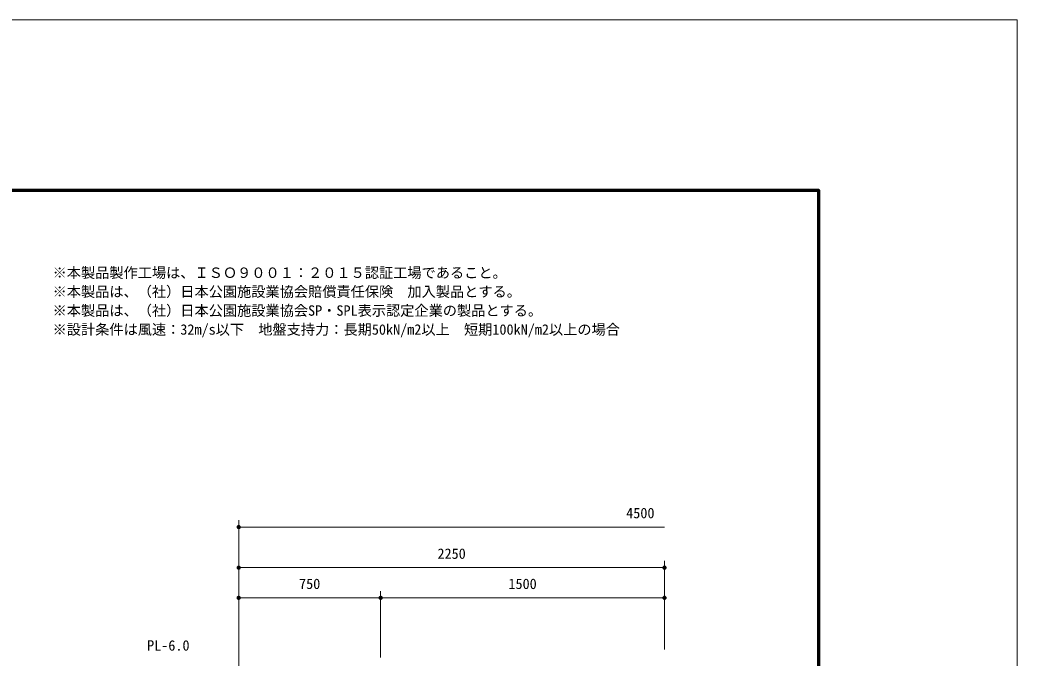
# Model space of a CAD drawing. Units: millimetres at full size, sheet at 1:50, with parts at other scales. Extents: x -1000 to 22000, y -750 to 15600.
# Drawn here: x 13218 to 22000, y 9979 to 15600 of the extents above; entities that cross this region are included whole.
import ezdxf
from ezdxf.enums import TextEntityAlignment as Align

# ---------------------------------------------------------------- set-up
doc = ezdxf.new("R2010")
doc.units = ezdxf.units.MM
doc.header["$LTSCALE"] = 50
for name, color, linetype, lineweight in [('D-STR-DIM', 7, 'Continuous', 13), ('D-STR-HTXT', 7, 'Continuous', 13), ('D-STR-TXT', 7, 'Continuous', 13), ('D-TTL', 7, 'Continuous', 70), ('V-nasSTD', 5, 'Continuous', 13)]:
    doc.layers.add(name, color=color, linetype=linetype, lineweight=lineweight)
doc.styles.add('ＭＳ ゴシック', font='')
doc.styles.get('ＭＳ ゴシック').set_extended_font_data('MS Gothic')

# ---------------------------------------------------------------- blocks, each defined once
blk = doc.blocks.new('filled_dot')
at = {"color": 0, "linetype": 'Continuous', "lineweight": -2, "const_width": 1.25}
blk.add_lwpolyline([(-0.625, 0, 1), (0.625, 0, 1)], format="xyb", close=True, dxfattribs=at)

msp = doc.modelspace()

# ---------------------------------------------------------------- linework, layer by layer
at = {"layer": 'D-STR-DIM'}
for p, q in [((15145, 7874.37), (15145, 11193.25)), ((15145, 11133.25), (18895, 11133.25)), ((15145, 7874.37), (15145, 10835.6)), ((18895, 10054.36), (18895, 10835.6)), ((15145, 10775.6), (18895, 10775.6)), ((15145, 7874.37), (15145, 10569.81)), ((16395, 9984.27), (16395, 10569.81)), ((16395, 9984.27), (16395, 10569.81)), ((18895, 10054.36), (18895, 10569.81)), ((15145, 10509.81), (16395, 10509.81)), ((16395, 10509.81), (18895, 10509.81))]:
    msp.add_line(p, q, dxfattribs=at)
at = {"layer": 'D-TTL'}
msp.add_lwpolyline([(750, 750), (750, 14100), (20250, 14100), (20250, 750)], close=True, dxfattribs=at)
at = {"layer": 'V-nasSTD'}
msp.add_lwpolyline([(-1000, -750), (-1000, 15600), (22000, 15600), (22000, -750)], close=True, dxfattribs=at)

# ---------------------------------------------------------------- block references
at = {"layer": 'D-STR-DIM', "xscale": 15, "yscale": 15}
for p in [(15145, 11133.25), (15145, 10775.6), (15145, 10509.81), (16395, 10509.81)]:
    msp.add_blockref('filled_dot', p, dxfattribs=at)
at = {"layer": 'D-STR-DIM', "xscale": 15, "yscale": 15, "rotation": 180}
for p in [(18895, 10775.6), (16395, 10509.81), (18895, 10509.81)]:
    msp.add_blockref('filled_dot', p, dxfattribs=at)

# ---------------------------------------------------------------- texts
at = {"layer": 'D-STR-DIM', "style": 'ＭＳ ゴシック'}
for s, p in [('4500', (18682.17, 11302.64)), ('2250', (17020, 10944.99)), ('750', (15770, 10679.2)), ('1500', (17645, 10679.2))]:
    msp.add_text(s, height=91.64, dxfattribs=at).set_placement(p, align=Align.TOP_CENTER)
at = {"layer": 'D-STR-HTXT', "style": 'ＭＳ ゴシック'}
msp.add_text('PL-6.0', height=91.64, dxfattribs=at).set_placement((14338.14, 10136.41), align=Align.TOP_LEFT)
at = {"layer": 'D-STR-TXT', "style": 'ＭＳ ゴシック'}
for s, p in [('※本製品製作工場は、ＩＳＯ９００１：２０１５認証工場であること。', (13505.88, 13419.35)), ('※本製品は、（社）日本公園施設業協会賠償責任保険\u3000加入製品とする。', (13505.88, 13252.69)), ('※本製品は、（社）日本公園施設業協会SP・SPL表示認定企業の製品とする。', (13505.88, 13086.02)), ('※設計条件は風速：32m/s以下\u3000地盤支持力：長期50kN/m2以上\u3000短期100kN/m2以上の場合\u3000', (13505.88, 12919.35))]:
    msp.add_text(s, height=91.64, dxfattribs=at).set_placement(p, align=Align.TOP_LEFT)

doc.saveas('drawing.dxf')
